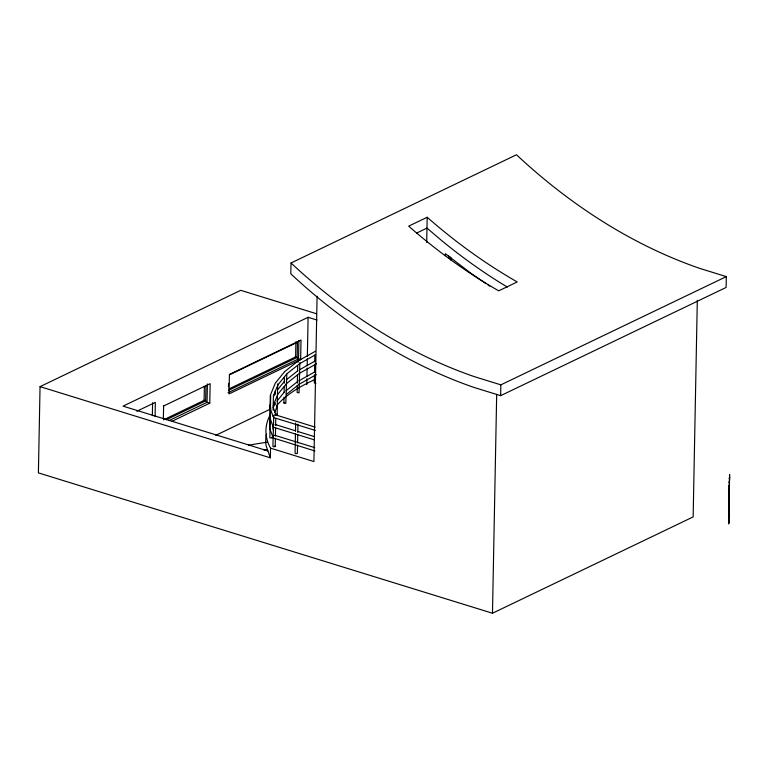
<?xml version="1.0" encoding="UTF-8"?>
<svg xmlns="http://www.w3.org/2000/svg" width="768" height="768" viewBox="0 0 768 768"><rect width="100%" height="100%" fill="white"/><g stroke="black" fill="none" stroke-linecap="round" stroke-linejoin="round"><path stroke-width="1.15" d="M270.691 395.731L269.837 437.798L272.083 437.942L271.45 437.347M273.725 415.949L272.909 446.352L273.619 446.832L275.232 446.506L275.386 438.374M275.232 446.506L274.522 446.026M275.29 414.576L276.931 414.518L276.931 413.971M277.162 414.307L277.661 383.885M284.035 397.142L283.92 403.066L285.792 403.392L286.8 374.074M295.459 433.459L295.075 453.322L295.795 453.686L297.398 453.36L297.562 445.229M297.302 385.45L297.168 392.534L299.05 392.861L299.846 362.592M314.477 374.659L314.323 382.906L315.926 383.29M729.446 481.056L729.331 495.523M729.168 500.851L728.659 523.939L729.034 502.896M729.552 478.896L729.427 483.254L729.581 474.413L729.59 477.581M729.494 478.243L729.494 477.658L729.466 479.443M728.717 518.381L728.851 510.422M728.986 499.094L728.995 497.098L728.947 499.046L729.005 497.846M728.621 522.739L728.63 522.173L728.64 523.315M729.101 492.979L728.957 500.131L728.957 499.277M729.485 478.771C729.686 474.576 729.437 479.078 729.466 479.05M729.312 493.402L729.379 489.312M728.707 522.931L728.698 520.57L728.64 522.816M728.832 510.586L729.418 480.653M729.187 503.213L729.168 502.195M728.65 522.461L728.707 518.813M729.12 504.538L729.139 503.539M729.331 491.683L729.168 500.966L729.043 497.53M316.339 313.699L240.72 290.323L40.051 386.64L38.4 472.877L492.48 613.238L693.149 516.912L697.306 300.365M152.352 415.68L152.602 402.701M155.078 416.525L155.347 402.365L136.838 411.245M163.363 418.627L163.603 406.003M204.384 386.362L204.115 400.358L163.622 419.798M166.234 419.77L205.661 400.838L205.949 385.67M207.398 383.971L207.043 402.326L168.97 420.605M171.696 421.44L209.77 403.162L210.144 383.664L163.325 406.138M228.47 386.909L228.538 383.414M40.051 386.64L270.355 457.834L270.538 448.157A217.152 82.752 1.1 0 1 269.626 415.939M275.021 404.861L275.059 402.538M275.222 394.416L275.29 390.931M275.434 436.051L275.587 427.92M275.635 425.606L275.77 418.637M284.122 392.496L284.237 386.688M284.304 383.203L284.41 377.395M291.024 262.992L290.813 273.821A533.309 393.264 64.4 0 0 474.278 387.523L500.64 395.674L726.106 287.453L726.317 276.614L699.955 268.464A533.309 393.264 64.4 0 1 516.49 154.762L291.024 262.992A533.309 393.264 64.4 0 0 474.49 376.694L500.851 384.845L726.317 276.614M295.891 341.77L295.603 356.938L228.998 388.906M295.498 431.136L295.661 423.005M228.403 390.413L297.149 357.408L297.446 342.25L229.766 374.726M297.35 383.126L297.504 375.005M297.571 371.52L297.686 365.712M298.886 340.541L298.541 358.896L228 392.755M297.6 442.906L297.763 434.774M297.802 432.451L297.955 424.33M300.643 359.549L301.018 340.042L229.411 374.419L229.037 393.917L300.643 359.549L297.254 358.493M306.806 384.614L306.922 378.71M306.97 376.349L307.123 368.083M307.171 365.722L307.306 358.637M307.354 356.275L308.102 317.309L316.992 320.054M314.525 372.336L314.678 364.214M314.717 361.891L314.851 354.922M317.088 296.275L313.91 461.558L270.538 448.157M426.701 242.429L427.181 217.267L408.672 226.147A533.309 393.264 64.4 0 0 498.72 290.842L517.229 281.952A533.309 393.264 64.4 0 1 427.181 217.267M445.296 255.715L445.334 253.67L470.851 273.206L485.99 283.699M448.55 258.01L448.598 255.629M450.394 259.478L450.442 257.078M451.085 260.333L451.133 257.933M492.48 613.238L496.685 394.301M500.64 395.674L500.851 384.845M729.024 496.349L728.995 495.667L728.957 499.987M729.149 492.106L729.274 485.203L728.995 495.667M729.206 499.824L729.197 502.502M729.274 498.883L729.235 500.611M270.019 407.578L270.298 395.626M273.12 410.16L273.418 395.77L278.045 384.566M729.11 505.152L729.11 503.866M729.13 504.538L729.158 503.088L729.11 505.517L729.168 504.23L729.13 504.778M729.494 478.704L729.514 478.061M728.659 521.99L728.698 520.886L728.64 523.056L728.659 521.616M270.163 404.928L269.626 428.093L273.206 437.981L314.928 450.96M273.226 405.446L277.862 394.243L286.733 383.434L299.386 373.392L316.474 363.792M270.355 395.251L275.27 383.174L284.41 371.904M273.629 396.394L275.088 392.861M273.418 407.232L274.877 403.699M274.666 412.445L277.651 405.082M729.456 482.899L729.398 481.891M283.92 402.95L284.63 402.605M277.891 384.893L286.915 373.757L299.856 363.552M277.901 389.386L284.467 381.322M276.989 401.098L284.256 392.16M286.522 394.272L299.174 384.23L316.262 374.63M273.754 424.81L273.005 426.211L273.706 427.315L314.016 439.776M284.65 371.645L297.965 361.056M286.243 379.91L297.782 370.742M286.032 390.749L297.571 381.581M297.83 362.112L298.464 361.882M270.653 407.27L270.653 407.818M273.907 435.437L272.832 437.414M298.253 360.893L315.466 351.235M299.568 363.715L315.658 354.682M300.096 369.437L315.274 360.912M298.877 380.842L315.072 371.75M416.688 233.03L426.97 228.096L441.418 240.374A533.309 393.264 64.4 0 0 501.523 283.555L507.408 287.059M308.102 317.309L123.043 406.138L267.907 450.922M215.808 435.312L270.979 408.835M315.158 427.123L275.405 414.835L273.946 415.133L273.245 416.15L273.898 417.638L315.322 430.435M274.656 435.274L314.765 447.638M295.085 356.774L297.149 357.408M203.597 400.205L205.661 400.838M206.381 402.115L209.77 403.162M295.661 430.829L275.222 424.512L275.741 424.934M297.936 431.53L313.834 436.445M487.91 284.938L489.83 286.166M273.101 407.174L276.067 415.574M270.067 407.952L273.235 416.899M269.875 417.629L273.043 426.576M272.707 427.69L273.446 429.792M270.355 457.834L266.17 445.997A217.152 82.752 1.1 0 1 266.438 434.131M248.448 445.267A272.563 103.862 1.1 0 1 267.062 442.224M276.442 405.83A217.152 82.752 1.1 0 1 313.872 380.006M263.971 450.163A248.131 94.55 1.1 0 1 267.456 449.616"/></g></svg>
